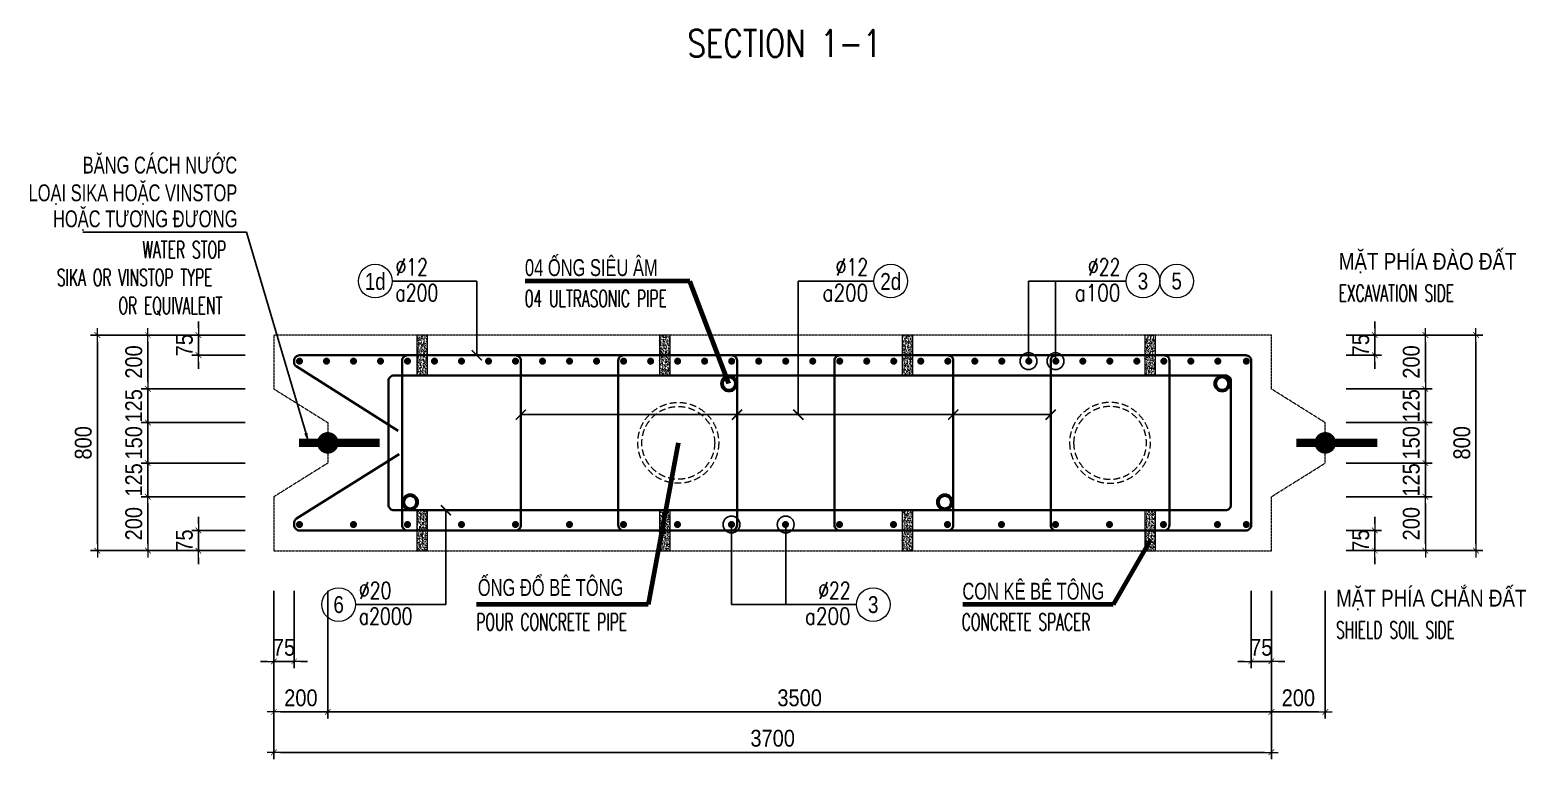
# Model space of a CAD drawing. Header units: millimetres. Extents: x -642477 to 1168880, y -27982 to 330379.
# Drawn here: x 1018572 to 1035221, y 84914 to 93030 of the extents above; entities that cross this region are included whole.
import ezdxf
from ezdxf.enums import TextEntityAlignment as Align

# ---------------------------------------------------------------- set-up
doc = ezdxf.new("R2010")
doc.units = ezdxf.units.MM
doc.linetypes.add('HIDDEN', pattern=[0.375, 0.25, -0.125])
doc.linetypes.add('HIDDEN2', pattern=[4.7625, 3.175, -1.5875])
doc.layers.get('0').update_dxf_attribs({"lineweight": 20})
doc.layers.get('Defpoints').update_dxf_attribs({"color": 151, "lineweight": 9})
for name, color, linetype, lineweight in [('NDC_S_BEAM', 3, 'HIDDEN2', 20), ('NDC_S_BREAK-LINE', 1, 'Continuous', 15), ('NDC_S_DIAPHGRAM WALL', 3, 'Continuous', 20), ('NDC_S_DIM', 1, 'Continuous', 15), ('NDC_S_ENG TITLE', 3, 'Continuous', 20), ('NDC_S_HATCH MATERIAL', 8, 'Continuous', 13), ('NDC_S_LEADER', 1, 'Continuous', 15), ('NDC_S_LEVEL TEXT', 7, 'Continuous', 20), ('NDC_S_REBAR', 4, 'Continuous', 35), ('NDC_S_VN TEXT', 7, 'Continuous', 20)]:
    doc.layers.add(name, color=color, linetype=linetype, lineweight=lineweight)
doc.layers.add('NDC_S_REBAR DES.', color=2, linetype='Continuous')
doc.styles.add('ARIAL', font='arial.ttf', dxfattribs={"width": 0.8})
doc.styles.add('NDC_ARIAL', font='arial.ttf', dxfattribs={"width": 0.85})
doc.styles.add('NDC_DIM', font='', dxfattribs={"width": 0.75})
doc.styles.add('NDC_EN TXT', font='romans.shx', dxfattribs={"width": 0.8})
doc.styles.get('NDC_DIM').set_extended_font_data('Dotum')
doc.dimstyles.new('A1-NDC-1-25 (x3)', dxfattribs={"dimscale": 75, "dimtxt": 2.5, "dimasz": 1, "dimexe": 1, "dimexo": 0, "dimgap": 0.8, "dimtad": 1, "dimdec": 0, "dimlfac": 0.333333, "dimdsep": 46, "dimtxsty": 'NDC_ARIAL', "dimblk": 'DIMMARK', "dimcen": 49999.938995, "dimdle": 1.5, "dimclrd": 1, "dimclre": 1, "dimclrt": 3, "dimadec": 0, "dimazin": 0, "dimtfac": 1, "dimtdec": 0, "dimtix": 1, "dimtmove": 2, "dimatfit": 3, "dimfxl": 1, "dimarcsym": 0})
doc.dimstyles.new('NDC_dim_25', dxfattribs={"dimscale": 25, "dimtxt": 2.2, "dimasz": 1.5, "dimexe": 1.5, "dimexo": 2.5, "dimgap": 1, "dimtad": 1, "dimdec": 0, "dimzin": 0, "dimdsep": 46, "dimtxsty": 'NDC_DIM', "dimblk": 'DIMMARK', "dimcen": 0.09, "dimdle": 1.2, "dimclrd": 1, "dimclre": 1, "dimclrt": 3, "dimadec": 0, "dimazin": 0, "dimtfac": 1, "dimtdec": 0, "dimtix": 1, "dimtofl": 0, "dimtmove": 0, "dimatfit": 3, "dimfxl": 6, "dimfxlon": 1, "dimtolj": 1, "dimtzin": 0, "dimarcsym": 0})

# ---------------------------------------------------------------- blocks, each defined once
blk = doc.blocks.new('DIMMARK')
at = {"layer": 'NDC_S_DIM', "color": 1}
blk.add_line((-1.5, 0), (1, 0), dxfattribs=at)
at = {"layer": 'NDC_S_DIM', "color": 2, "const_width": 0.1}
blk.add_lwpolyline([(-0.424, -0.424), (0.424, 0.424)], dxfattribs=at)
blk = doc.blocks.new('*D1604')
at = {"layer": 'Defpoints', "color": 0, "ltscale": 100, "transparency": 16777216}
for p in [(1019884, 87834), (1020967, 87834), (1020967, 87234)]:
    blk.add_point(p, dxfattribs=at)
at = {"layer": 'NDC_S_DIM', "color": 1, "lineweight": -2, "ltscale": 100, "transparency": 16777216}
for p, q in [((1020967, 87834), (1019809, 87834)), ((1019884, 87309), (1019884, 87759)), ((1020967, 87234), (1019809, 87234))]:
    blk.add_line(p, q, dxfattribs=at)
at = {"layer": 'NDC_S_DIM', "color": 1, "lineweight": -2, "ltscale": 100, "transparency": 16777216, "xscale": 75, "yscale": 75, "zscale": 75}
for p, rotation in [((1019884, 87834), 90), ((1019884, 87234), 270)]:
    blk.add_blockref('DIMMARK', p, dxfattribs=dict(at, rotation=rotation))
at = {"layer": 'NDC_S_DIM', "color": 3, "ltscale": 100, "transparency": 16777216, "insert": (1019728, 87534), "char_height": 187.5, "attachment_point": 5, "rotation": 90, "style": 'NDC_ARIAL'}
blk.add_mtext('200', dxfattribs=at)
blk = doc.blocks.new('*D1605')
at = {"layer": 'Defpoints', "color": 0, "ltscale": 100, "transparency": 16777216}
for p in [(1019884, 88209), (1020967, 88209), (1020967, 87834)]:
    blk.add_point(p, dxfattribs=at)
at = {"layer": 'NDC_S_DIM', "color": 1, "lineweight": -2, "ltscale": 100, "transparency": 16777216}
for p, q in [((1019884, 88284), (1019884, 88359)), ((1020967, 88209), (1019809, 88209)), ((1019884, 87834), (1019884, 88209)), ((1020967, 87834), (1019809, 87834)), ((1019884, 87759), (1019884, 87684))]:
    blk.add_line(p, q, dxfattribs=at)
at = {"layer": 'NDC_S_DIM', "color": 1, "lineweight": -2, "ltscale": 100, "transparency": 16777216, "xscale": 75, "yscale": 75, "zscale": 75}
for p, rotation in [((1019884, 88209), 270), ((1019884, 87834), 90)]:
    blk.add_blockref('DIMMARK', p, dxfattribs=dict(at, rotation=rotation))
at = {"layer": 'NDC_S_DIM', "color": 3, "ltscale": 100, "transparency": 16777216, "insert": (1019728, 88021), "char_height": 187.5, "attachment_point": 5, "rotation": 90, "style": 'NDC_ARIAL'}
blk.add_mtext('125', dxfattribs=at)
blk = doc.blocks.new('*D1606')
at = {"layer": 'Defpoints', "color": 0, "ltscale": 100, "transparency": 16777216}
for p in [(1019884, 88659), (1020967, 88659), (1020967, 88209)]:
    blk.add_point(p, dxfattribs=at)
at = {"layer": 'NDC_S_DIM', "color": 1, "lineweight": -2, "ltscale": 100, "transparency": 16777216}
for p, q in [((1019884, 88734), (1019884, 88809)), ((1020967, 88659), (1019809, 88659)), ((1019884, 88209), (1019884, 88659)), ((1020967, 88209), (1019809, 88209)), ((1019884, 88134), (1019884, 88059))]:
    blk.add_line(p, q, dxfattribs=at)
at = {"layer": 'NDC_S_DIM', "color": 1, "lineweight": -2, "ltscale": 100, "transparency": 16777216, "xscale": 75, "yscale": 75, "zscale": 75}
for p, rotation in [((1019884, 88659), 270), ((1019884, 88209), 90)]:
    blk.add_blockref('DIMMARK', p, dxfattribs=dict(at, rotation=rotation))
at = {"layer": 'NDC_S_DIM', "color": 3, "ltscale": 100, "transparency": 16777216, "insert": (1019728, 88434), "char_height": 187.5, "attachment_point": 5, "rotation": 90, "style": 'NDC_ARIAL'}
blk.add_mtext('150', dxfattribs=at)
blk = doc.blocks.new('*D1607')
at = {"layer": 'Defpoints', "color": 0, "ltscale": 100, "transparency": 16777216}
for p in [(1019884, 89034), (1020967, 89034), (1020967, 88659)]:
    blk.add_point(p, dxfattribs=at)
at = {"layer": 'NDC_S_DIM', "color": 1, "lineweight": -2, "ltscale": 100, "transparency": 16777216}
for p, q in [((1019884, 89109), (1019884, 89184)), ((1020967, 89034), (1019809, 89034)), ((1019884, 88659), (1019884, 89034)), ((1020967, 88659), (1019809, 88659)), ((1019884, 88584), (1019884, 88509))]:
    blk.add_line(p, q, dxfattribs=at)
at = {"layer": 'NDC_S_DIM', "color": 1, "lineweight": -2, "ltscale": 100, "transparency": 16777216, "xscale": 75, "yscale": 75, "zscale": 75}
for p, rotation in [((1019884, 89034), 270), ((1019884, 88659), 90)]:
    blk.add_blockref('DIMMARK', p, dxfattribs=dict(at, rotation=rotation))
at = {"layer": 'NDC_S_DIM', "color": 3, "ltscale": 100, "transparency": 16777216, "insert": (1019728, 88846), "char_height": 187.5, "attachment_point": 5, "rotation": 90, "style": 'NDC_ARIAL'}
blk.add_mtext('125', dxfattribs=at)
blk = doc.blocks.new('*D1608')
at = {"layer": 'Defpoints', "color": 0, "ltscale": 100, "transparency": 16777216}
for p in [(1019884, 89634), (1020967, 89634), (1020967, 89034)]:
    blk.add_point(p, dxfattribs=at)
at = {"layer": 'NDC_S_DIM', "color": 1, "lineweight": -2, "ltscale": 100, "transparency": 16777216}
for p, q in [((1020967, 89634), (1019809, 89634)), ((1019884, 89109), (1019884, 89559)), ((1020967, 89034), (1019809, 89034))]:
    blk.add_line(p, q, dxfattribs=at)
at = {"layer": 'NDC_S_DIM', "color": 1, "lineweight": -2, "ltscale": 100, "transparency": 16777216, "xscale": 75, "yscale": 75, "zscale": 75}
for p, rotation in [((1019884, 89634), 90), ((1019884, 89034), 270)]:
    blk.add_blockref('DIMMARK', p, dxfattribs=dict(at, rotation=rotation))
at = {"layer": 'NDC_S_DIM', "color": 3, "ltscale": 100, "transparency": 16777216, "insert": (1019728, 89334), "char_height": 187.5, "attachment_point": 5, "rotation": 90, "style": 'NDC_ARIAL'}
blk.add_mtext('200', dxfattribs=at)
blk = doc.blocks.new('*D1609')
at = {"layer": 'Defpoints', "color": 0, "ltscale": 100, "transparency": 16777216}
for p in [(1019322, 89634), (1020967, 89634), (1020967, 87234)]:
    blk.add_point(p, dxfattribs=at)
at = {"layer": 'NDC_S_DIM', "color": 1, "lineweight": -2, "ltscale": 100, "transparency": 16777216}
for p, q in [((1020967, 89634), (1019247, 89634)), ((1019322, 87309), (1019322, 89559)), ((1020967, 87234), (1019247, 87234))]:
    blk.add_line(p, q, dxfattribs=at)
at = {"layer": 'NDC_S_DIM', "color": 1, "lineweight": -2, "ltscale": 100, "transparency": 16777216, "xscale": 75, "yscale": 75, "zscale": 75}
for p, rotation in [((1019322, 89634), 90), ((1019322, 87234), 270)]:
    blk.add_blockref('DIMMARK', p, dxfattribs=dict(at, rotation=rotation))
at = {"layer": 'NDC_S_DIM', "color": 3, "ltscale": 100, "transparency": 16777216, "insert": (1019166, 88434), "char_height": 187.5, "attachment_point": 5, "rotation": 90, "style": 'NDC_ARIAL'}
blk.add_mtext('800', dxfattribs=at)
blk = doc.blocks.new('*D1610')
at = {"layer": 'Defpoints', "color": 0, "ltscale": 100, "transparency": 16777216}
for p in [(1020447, 87459), (1020967, 87459), (1020967, 87234)]:
    blk.add_point(p, dxfattribs=at)
at = {"layer": 'NDC_S_DIM', "color": 1, "lineweight": -2, "ltscale": 100, "transparency": 16777216}
for p, q in [((1020447, 87534), (1020447, 87609)), ((1020967, 87459), (1020372, 87459)), ((1020447, 87234), (1020447, 87459)), ((1020967, 87234), (1020372, 87234)), ((1020447, 87159), (1020447, 87084))]:
    blk.add_line(p, q, dxfattribs=at)
at = {"layer": 'NDC_S_DIM', "color": 1, "lineweight": -2, "ltscale": 100, "transparency": 16777216, "xscale": 75, "yscale": 75, "zscale": 75}
for p, rotation in [((1020447, 87459), 270), ((1020447, 87234), 90)]:
    blk.add_blockref('DIMMARK', p, dxfattribs=dict(at, rotation=rotation))
at = {"layer": 'NDC_S_DIM', "color": 3, "ltscale": 100, "transparency": 16777216, "insert": (1020291, 87346), "char_height": 187.5, "attachment_point": 5, "rotation": 90, "style": 'NDC_ARIAL'}
blk.add_mtext('75', dxfattribs=at)
blk = doc.blocks.new('*D1611')
at = {"layer": 'Defpoints', "color": 0, "ltscale": 100, "transparency": 16777216}
for p in [(1020447, 89634), (1020967, 89634), (1020967, 89409)]:
    blk.add_point(p, dxfattribs=at)
at = {"layer": 'NDC_S_DIM', "color": 1, "lineweight": -2, "ltscale": 100, "transparency": 16777216}
for p, q in [((1020447, 89709), (1020447, 89784)), ((1020967, 89634), (1020372, 89634)), ((1020447, 89409), (1020447, 89634)), ((1020967, 89409), (1020372, 89409)), ((1020447, 89334), (1020447, 89259))]:
    blk.add_line(p, q, dxfattribs=at)
at = {"layer": 'NDC_S_DIM', "color": 1, "lineweight": -2, "ltscale": 100, "transparency": 16777216, "xscale": 75, "yscale": 75, "zscale": 75}
for p, rotation in [((1020447, 89634), 270), ((1020447, 89409), 90)]:
    blk.add_blockref('DIMMARK', p, dxfattribs=dict(at, rotation=rotation))
at = {"layer": 'NDC_S_DIM', "color": 3, "ltscale": 100, "transparency": 16777216, "insert": (1020291, 89521), "char_height": 187.5, "attachment_point": 5, "rotation": 90, "style": 'NDC_ARIAL'}
blk.add_mtext('75', dxfattribs=at)
blk = doc.blocks.new('Ong sieu am')
at = {"layer": 'NDC_S_HATCH MATERIAL'}
h = blk.add_hatch(dxfattribs=at)
h.set_pattern_fill('ANSI31', color=256, scale=20)
h.set_pattern_definition([(45, (0, 0), (-1.76776695, 1.76776695), [])])
h.paths.add_polyline_path([(-7119.3, 51158.9, 1), (-7179.3, 51158.9, 1)])
h.paths.add_polyline_path([(-7171.3, 51158.9, -1), (-7127.3, 51158.9, -1)], flags=16)
at = {"layer": 'NDC_S_REBAR DES.'}
for radius in [30, 22]:
    blk.add_circle((-7149.3, 51158.9), radius, dxfattribs=at)
blk = doc.blocks.new('ong do BT')
at = {"layer": 'NDC_S_HATCH MATERIAL', "linetype": 'HIDDEN', "ltscale": 100}
for radius in [150, 135]:
    blk.add_circle((-6323.7, 51237.8), radius, dxfattribs=at)
blk = doc.blocks.new('*D1612')
at = {"layer": 'Defpoints', "color": 0, "ltscale": 100, "transparency": 16777216}
for p in [(1033218, 87834), (1034100, 87834), (1033218, 87234)]:
    blk.add_point(p, dxfattribs=at)
at = {"layer": 'NDC_S_DIM', "color": 1, "lineweight": -2, "ltscale": 100, "transparency": 16777216}
for p, q in [((1033218, 87834), (1034175, 87834)), ((1034100, 87309), (1034100, 87759)), ((1033218, 87234), (1034175, 87234))]:
    blk.add_line(p, q, dxfattribs=at)
at = {"layer": 'NDC_S_DIM', "color": 1, "lineweight": -2, "ltscale": 100, "transparency": 16777216, "xscale": 75, "yscale": 75, "zscale": 75}
for p, rotation in [((1034100, 87834), 90), ((1034100, 87234), 270)]:
    blk.add_blockref('DIMMARK', p, dxfattribs=dict(at, rotation=rotation))
at = {"layer": 'NDC_S_DIM', "color": 3, "ltscale": 100, "transparency": 16777216, "insert": (1033944, 87534), "char_height": 187.5, "attachment_point": 5, "rotation": 90, "style": 'NDC_ARIAL'}
blk.add_mtext('200', dxfattribs=at)
blk = doc.blocks.new('*D1613')
at = {"layer": 'Defpoints', "color": 0, "ltscale": 100, "transparency": 16777216}
for p in [(1033218, 88209), (1034100, 88209), (1033218, 87834)]:
    blk.add_point(p, dxfattribs=at)
at = {"layer": 'NDC_S_DIM', "color": 1, "lineweight": -2, "ltscale": 100, "transparency": 16777216}
for p, q in [((1034100, 88284), (1034100, 88359)), ((1033218, 88209), (1034175, 88209)), ((1034100, 87834), (1034100, 88209)), ((1033218, 87834), (1034175, 87834)), ((1034100, 87759), (1034100, 87684))]:
    blk.add_line(p, q, dxfattribs=at)
at = {"layer": 'NDC_S_DIM', "color": 1, "lineweight": -2, "ltscale": 100, "transparency": 16777216, "xscale": 75, "yscale": 75, "zscale": 75}
for p, rotation in [((1034100, 88209), 270), ((1034100, 87834), 90)]:
    blk.add_blockref('DIMMARK', p, dxfattribs=dict(at, rotation=rotation))
at = {"layer": 'NDC_S_DIM', "color": 3, "ltscale": 100, "transparency": 16777216, "insert": (1033944, 88021), "char_height": 187.5, "attachment_point": 5, "rotation": 90, "style": 'NDC_ARIAL'}
blk.add_mtext('125', dxfattribs=at)
blk = doc.blocks.new('*D1614')
at = {"layer": 'Defpoints', "color": 0, "ltscale": 100, "transparency": 16777216}
for p in [(1033218, 88659), (1034100, 88659), (1033218, 88209)]:
    blk.add_point(p, dxfattribs=at)
at = {"layer": 'NDC_S_DIM', "color": 1, "lineweight": -2, "ltscale": 100, "transparency": 16777216}
for p, q in [((1034100, 88734), (1034100, 88809)), ((1033218, 88659), (1034175, 88659)), ((1034100, 88209), (1034100, 88659)), ((1033218, 88209), (1034175, 88209)), ((1034100, 88134), (1034100, 88059))]:
    blk.add_line(p, q, dxfattribs=at)
at = {"layer": 'NDC_S_DIM', "color": 1, "lineweight": -2, "ltscale": 100, "transparency": 16777216, "xscale": 75, "yscale": 75, "zscale": 75}
for p, rotation in [((1034100, 88659), 270), ((1034100, 88209), 90)]:
    blk.add_blockref('DIMMARK', p, dxfattribs=dict(at, rotation=rotation))
at = {"layer": 'NDC_S_DIM', "color": 3, "ltscale": 100, "transparency": 16777216, "insert": (1033944, 88434), "char_height": 187.5, "attachment_point": 5, "rotation": 90, "style": 'NDC_ARIAL'}
blk.add_mtext('150', dxfattribs=at)
blk = doc.blocks.new('*D1615')
at = {"layer": 'Defpoints', "color": 0, "ltscale": 100, "transparency": 16777216}
for p in [(1033218, 89034), (1034100, 89034), (1033218, 88659)]:
    blk.add_point(p, dxfattribs=at)
at = {"layer": 'NDC_S_DIM', "color": 1, "lineweight": -2, "ltscale": 100, "transparency": 16777216}
for p, q in [((1034100, 89109), (1034100, 89184)), ((1033218, 89034), (1034175, 89034)), ((1034100, 88659), (1034100, 89034)), ((1033218, 88659), (1034175, 88659)), ((1034100, 88584), (1034100, 88509))]:
    blk.add_line(p, q, dxfattribs=at)
at = {"layer": 'NDC_S_DIM', "color": 1, "lineweight": -2, "ltscale": 100, "transparency": 16777216, "xscale": 75, "yscale": 75, "zscale": 75}
for p, rotation in [((1034100, 89034), 270), ((1034100, 88659), 90)]:
    blk.add_blockref('DIMMARK', p, dxfattribs=dict(at, rotation=rotation))
at = {"layer": 'NDC_S_DIM', "color": 3, "ltscale": 100, "transparency": 16777216, "insert": (1033944, 88846), "char_height": 187.5, "attachment_point": 5, "rotation": 90, "style": 'NDC_ARIAL'}
blk.add_mtext('125', dxfattribs=at)
blk = doc.blocks.new('*D1616')
at = {"layer": 'Defpoints', "color": 0, "ltscale": 100, "transparency": 16777216}
for p in [(1033218, 89634), (1034100, 89634), (1033218, 89034)]:
    blk.add_point(p, dxfattribs=at)
at = {"layer": 'NDC_S_DIM', "color": 1, "lineweight": -2, "ltscale": 100, "transparency": 16777216}
for p, q in [((1033218, 89634), (1034175, 89634)), ((1034100, 89109), (1034100, 89559)), ((1033218, 89034), (1034175, 89034))]:
    blk.add_line(p, q, dxfattribs=at)
at = {"layer": 'NDC_S_DIM', "color": 1, "lineweight": -2, "ltscale": 100, "transparency": 16777216, "xscale": 75, "yscale": 75, "zscale": 75}
for p, rotation in [((1034100, 89634), 90), ((1034100, 89034), 270)]:
    blk.add_blockref('DIMMARK', p, dxfattribs=dict(at, rotation=rotation))
at = {"layer": 'NDC_S_DIM', "color": 3, "ltscale": 100, "transparency": 16777216, "insert": (1033944, 89334), "char_height": 187.5, "attachment_point": 5, "rotation": 90, "style": 'NDC_ARIAL'}
blk.add_mtext('200', dxfattribs=at)
blk = doc.blocks.new('*D1617')
at = {"layer": 'Defpoints', "color": 0, "ltscale": 100, "transparency": 16777216}
for p in [(1033218, 89634), (1034663, 89634), (1033218, 87234)]:
    blk.add_point(p, dxfattribs=at)
at = {"layer": 'NDC_S_DIM', "color": 1, "lineweight": -2, "ltscale": 100, "transparency": 16777216}
for p, q in [((1033218, 89634), (1034738, 89634)), ((1034663, 87309), (1034663, 89559)), ((1033218, 87234), (1034738, 87234))]:
    blk.add_line(p, q, dxfattribs=at)
at = {"layer": 'NDC_S_DIM', "color": 1, "lineweight": -2, "ltscale": 100, "transparency": 16777216, "xscale": 75, "yscale": 75, "zscale": 75}
for p, rotation in [((1034663, 89634), 90), ((1034663, 87234), 270)]:
    blk.add_blockref('DIMMARK', p, dxfattribs=dict(at, rotation=rotation))
at = {"layer": 'NDC_S_DIM', "color": 3, "ltscale": 100, "transparency": 16777216, "insert": (1034507, 88434), "char_height": 187.5, "attachment_point": 5, "rotation": 90, "style": 'NDC_ARIAL'}
blk.add_mtext('800', dxfattribs=at)
blk = doc.blocks.new('*D1618')
at = {"layer": 'Defpoints', "color": 0, "ltscale": 100, "transparency": 16777216}
for p in [(1033218, 87459), (1033538, 87459), (1033218, 87234)]:
    blk.add_point(p, dxfattribs=at)
at = {"layer": 'NDC_S_DIM', "color": 1, "lineweight": -2, "ltscale": 100, "transparency": 16777216}
for p, q in [((1033538, 87534), (1033538, 87609)), ((1033218, 87459), (1033613, 87459)), ((1033538, 87234), (1033538, 87459)), ((1033218, 87234), (1033613, 87234)), ((1033538, 87159), (1033538, 87084))]:
    blk.add_line(p, q, dxfattribs=at)
at = {"layer": 'NDC_S_DIM', "color": 1, "lineweight": -2, "ltscale": 100, "transparency": 16777216, "xscale": 75, "yscale": 75, "zscale": 75}
for p, rotation in [((1033538, 87459), 270), ((1033538, 87234), 90)]:
    blk.add_blockref('DIMMARK', p, dxfattribs=dict(at, rotation=rotation))
at = {"layer": 'NDC_S_DIM', "color": 3, "ltscale": 100, "transparency": 16777216, "insert": (1033382, 87346), "char_height": 187.5, "attachment_point": 5, "rotation": 90, "style": 'NDC_ARIAL'}
blk.add_mtext('75', dxfattribs=at)
blk = doc.blocks.new('*D1619')
at = {"layer": 'Defpoints', "color": 0, "ltscale": 100, "transparency": 16777216}
for p in [(1033218, 89634), (1033538, 89634), (1033218, 89409)]:
    blk.add_point(p, dxfattribs=at)
at = {"layer": 'NDC_S_DIM', "color": 1, "lineweight": -2, "ltscale": 100, "transparency": 16777216}
for p, q in [((1033538, 89709), (1033538, 89784)), ((1033218, 89634), (1033613, 89634)), ((1033538, 89409), (1033538, 89634)), ((1033218, 89409), (1033613, 89409)), ((1033538, 89334), (1033538, 89259))]:
    blk.add_line(p, q, dxfattribs=at)
at = {"layer": 'NDC_S_DIM', "color": 1, "lineweight": -2, "ltscale": 100, "transparency": 16777216, "xscale": 75, "yscale": 75, "zscale": 75}
for p, rotation in [((1033538, 89634), 270), ((1033538, 89409), 90)]:
    blk.add_blockref('DIMMARK', p, dxfattribs=dict(at, rotation=rotation))
at = {"layer": 'NDC_S_DIM', "color": 3, "ltscale": 100, "transparency": 16777216, "insert": (1033382, 89521), "char_height": 187.5, "attachment_point": 5, "rotation": 90, "style": 'NDC_ARIAL'}
blk.add_mtext('75', dxfattribs=at)
blk = doc.blocks.new('*D1620')
at = {"layer": 'Defpoints', "color": 0, "ltscale": 100, "transparency": 16777216}
for p in [(1021287, 86787), (1021512, 86787), (1021512, 86002)]:
    blk.add_point(p, dxfattribs=at)
at = {"layer": 'NDC_S_DIM', "color": 1, "lineweight": -2, "ltscale": 100, "transparency": 16777216}
for p, q in [((1021287, 86787), (1021287, 85927)), ((1021512, 86787), (1021512, 85927)), ((1021212, 86002), (1021137, 86002)), ((1021287, 86002), (1021512, 86002)), ((1021587, 86002), (1021662, 86002))]:
    blk.add_line(p, q, dxfattribs=at)
at = {"layer": 'NDC_S_DIM', "color": 1, "lineweight": -2, "ltscale": 100, "transparency": 16777216, "xscale": 75, "yscale": 75, "zscale": 75}
blk.add_blockref('DIMMARK', (1021287, 86002), dxfattribs=at)
at = {"layer": 'NDC_S_DIM', "color": 1, "lineweight": -2, "ltscale": 100, "transparency": 16777216, "xscale": 75, "yscale": 75, "zscale": 75, "rotation": 180}
blk.add_blockref('DIMMARK', (1021512, 86002), dxfattribs=at)
at = {"layer": 'NDC_S_DIM', "color": 3, "ltscale": 100, "transparency": 16777216, "insert": (1021399, 86157), "char_height": 187.5, "attachment_point": 5, "style": 'NDC_ARIAL'}
blk.add_mtext('75', dxfattribs=at)
blk = doc.blocks.new('*D1621')
at = {"layer": 'Defpoints', "color": 0, "ltscale": 100, "transparency": 16777216}
for p in [(1032162, 86787), (1032387, 86787), (1032387, 86002)]:
    blk.add_point(p, dxfattribs=at)
at = {"layer": 'NDC_S_DIM', "color": 1, "lineweight": -2, "ltscale": 100, "transparency": 16777216}
for p, q in [((1032162, 86787), (1032162, 85927)), ((1032387, 86787), (1032387, 85927)), ((1032087, 86002), (1032012, 86002)), ((1032162, 86002), (1032387, 86002)), ((1032462, 86002), (1032537, 86002))]:
    blk.add_line(p, q, dxfattribs=at)
at = {"layer": 'NDC_S_DIM', "color": 1, "lineweight": -2, "ltscale": 100, "transparency": 16777216, "xscale": 75, "yscale": 75, "zscale": 75}
blk.add_blockref('DIMMARK', (1032162, 86002), dxfattribs=at)
at = {"layer": 'NDC_S_DIM', "color": 1, "lineweight": -2, "ltscale": 100, "transparency": 16777216, "xscale": 75, "yscale": 75, "zscale": 75, "rotation": 180}
blk.add_blockref('DIMMARK', (1032387, 86002), dxfattribs=at)
at = {"layer": 'NDC_S_DIM', "color": 3, "ltscale": 100, "transparency": 16777216, "insert": (1032274, 86157), "char_height": 187.5, "attachment_point": 5, "style": 'NDC_ARIAL'}
blk.add_mtext('75', dxfattribs=at)
blk = doc.blocks.new('*D1622')
at = {"layer": 'Defpoints', "color": 0, "ltscale": 100, "transparency": 16777216}
for p in [(1021287, 86787), (1021887, 86787), (1021887, 85439)]:
    blk.add_point(p, dxfattribs=at)
at = {"layer": 'NDC_S_DIM', "color": 1, "lineweight": -2, "ltscale": 100, "transparency": 16777216}
for p, q in [((1021287, 86787), (1021287, 85364)), ((1021887, 86787), (1021887, 85364)), ((1021362, 85439), (1021812, 85439))]:
    blk.add_line(p, q, dxfattribs=at)
at = {"layer": 'NDC_S_DIM', "color": 1, "lineweight": -2, "ltscale": 100, "transparency": 16777216, "xscale": 75, "yscale": 75, "zscale": 75, "rotation": 180}
blk.add_blockref('DIMMARK', (1021287, 85439), dxfattribs=at)
at = {"layer": 'NDC_S_DIM', "color": 1, "lineweight": -2, "ltscale": 100, "transparency": 16777216, "xscale": 75, "yscale": 75, "zscale": 75}
blk.add_blockref('DIMMARK', (1021887, 85439), dxfattribs=at)
at = {"layer": 'NDC_S_DIM', "color": 3, "ltscale": 100, "transparency": 16777216, "insert": (1021587, 85595), "char_height": 187.5, "attachment_point": 5, "style": 'NDC_ARIAL'}
blk.add_mtext('200', dxfattribs=at)
blk = doc.blocks.new('*D1623')
at = {"layer": 'Defpoints', "color": 0, "ltscale": 100, "transparency": 16777216}
for p in [(1021887, 86787), (1032387, 86787), (1032387, 85439)]:
    blk.add_point(p, dxfattribs=at)
at = {"layer": 'NDC_S_DIM', "color": 1, "lineweight": -2, "ltscale": 100, "transparency": 16777216}
for p, q in [((1021887, 86787), (1021887, 85364)), ((1032387, 86787), (1032387, 85364)), ((1021962, 85439), (1032312, 85439))]:
    blk.add_line(p, q, dxfattribs=at)
at = {"layer": 'NDC_S_DIM', "color": 1, "lineweight": -2, "ltscale": 100, "transparency": 16777216, "xscale": 75, "yscale": 75, "zscale": 75, "rotation": 180}
blk.add_blockref('DIMMARK', (1021887, 85439), dxfattribs=at)
at = {"layer": 'NDC_S_DIM', "color": 1, "lineweight": -2, "ltscale": 100, "transparency": 16777216, "xscale": 75, "yscale": 75, "zscale": 75}
blk.add_blockref('DIMMARK', (1032387, 85439), dxfattribs=at)
at = {"layer": 'NDC_S_DIM', "color": 3, "ltscale": 100, "transparency": 16777216, "insert": (1027137, 85595), "char_height": 187.5, "attachment_point": 5, "style": 'NDC_ARIAL'}
blk.add_mtext('3500', dxfattribs=at)
blk = doc.blocks.new('*D1624')
at = {"layer": 'Defpoints', "color": 0, "ltscale": 100, "transparency": 16777216}
for p in [(1032387, 86787), (1032987, 86787), (1032987, 85439)]:
    blk.add_point(p, dxfattribs=at)
at = {"layer": 'NDC_S_DIM', "color": 1, "lineweight": -2, "ltscale": 100, "transparency": 16777216}
for p, q in [((1032387, 86787), (1032387, 85364)), ((1032987, 86787), (1032987, 85364)), ((1032462, 85439), (1032912, 85439))]:
    blk.add_line(p, q, dxfattribs=at)
at = {"layer": 'NDC_S_DIM', "color": 1, "lineweight": -2, "ltscale": 100, "transparency": 16777216, "xscale": 75, "yscale": 75, "zscale": 75, "rotation": 180}
blk.add_blockref('DIMMARK', (1032387, 85439), dxfattribs=at)
at = {"layer": 'NDC_S_DIM', "color": 1, "lineweight": -2, "ltscale": 100, "transparency": 16777216, "xscale": 75, "yscale": 75, "zscale": 75}
blk.add_blockref('DIMMARK', (1032987, 85439), dxfattribs=at)
at = {"layer": 'NDC_S_DIM', "color": 3, "ltscale": 100, "transparency": 16777216, "insert": (1032687, 85595), "char_height": 187.5, "attachment_point": 5, "style": 'NDC_ARIAL'}
blk.add_mtext('200', dxfattribs=at)
blk = doc.blocks.new('*D1625')
at = {"layer": 'Defpoints', "color": 0, "ltscale": 100, "transparency": 16777216}
for p in [(1021287, 86787), (1032387, 86787), (1032387, 84989)]:
    blk.add_point(p, dxfattribs=at)
at = {"layer": 'NDC_S_DIM', "color": 1, "lineweight": -2, "ltscale": 100, "transparency": 16777216}
for p, q in [((1021287, 86787), (1021287, 84914)), ((1032387, 86787), (1032387, 84914)), ((1021362, 84989), (1032312, 84989))]:
    blk.add_line(p, q, dxfattribs=at)
at = {"layer": 'NDC_S_DIM', "color": 1, "lineweight": -2, "ltscale": 100, "transparency": 16777216, "xscale": 75, "yscale": 75, "zscale": 75, "rotation": 180}
blk.add_blockref('DIMMARK', (1021287, 84989), dxfattribs=at)
at = {"layer": 'NDC_S_DIM', "color": 1, "lineweight": -2, "ltscale": 100, "transparency": 16777216, "xscale": 75, "yscale": 75, "zscale": 75}
blk.add_blockref('DIMMARK', (1032387, 84989), dxfattribs=at)
at = {"layer": 'NDC_S_DIM', "color": 3, "ltscale": 100, "transparency": 16777216, "insert": (1026837, 85145), "char_height": 187.5, "attachment_point": 5, "style": 'NDC_ARIAL'}
blk.add_mtext('3700', dxfattribs=at)
blk = doc.blocks.new('con ke BT')
at = {"layer": 'NDC_S_HATCH MATERIAL'}
h = blk.add_hatch(dxfattribs=at)
h.set_pattern_fill('AR-CONC', color=256, scale=2)
h.set_pattern_definition([(50, (0, 0), (14.3452037, -1.2550427), [1.5, -16.5]), (355, (0, 0), (-2.7750267, 15.0438427), [1.2, -13.2]), (100.451444, (1.195, -0.105), (11.570177, 13.7888), [1.274804, -14.0228422]), (46.1842, (0, 4), (21.3448266, -3.3103856), [2.25, -24.75]), (96.635635, (1.779, 3.724), (18.693239, 19.482372), [1.912207, -21.034275]), (351.184164, (0, 4), (18.693239, 19.482372), [1.8, -19.8]), (21, (2, 3), (11.938141, -8.0523778), [1.5, -16.5]), (326, (2, 3), (4.8663066, 14.503001), [1.2, -13.2]), (71.451445, (2.995, 2.329), (16.8044475, 6.450623), [1.274804, -14.0228422]), (37.5, (0, 0), (0.2431971, 6.6578771), [0, -13.04, 0, -13.4, 0, -13.25]), (7.5, (0, 0), (5.2613907, 7.8882342), [0, -7.64, 0, -12.74, 0, -5.05]), (327.5, (-4.46, 0), (10.6764487, -0.45109743), [0, -5, 0, -15.6, 0, -20.7]), (317.5, (-6.46, 0), (11.6637234, 2.0020996), [0, -6.5, 0, -10.36, 0, -14.7])])
h.paths.add_polyline_path([(-7076.9, 51430.9), (-7116.9, 51430.9), (-7116.9, 51280.9), (-7076.9, 51280.9)])
at = {"layer": 'NDC_S_BREAK-LINE'}
blk.add_lwpolyline([(-7116.9, 51430.9), (-7116.9, 51280.9), (-7076.9, 51280.9), (-7076.9, 51430.9)], close=True, dxfattribs=at)
blk = doc.blocks.new('*U1536')
at = {"layer": 'NDC_S_LEADER', "xscale": 3, "yscale": 3, "zscale": 3}
blk.add_blockref('con ke BT', (21291, -154068), dxfattribs=at)
blk = doc.blocks.new('*U1537')
at = {"layer": 'NDC_S_DIM', "color": 0, "linetype": 'ByBlock', "lineweight": -2, "transparency": 16777216}
for p in [(0, 0), (2700, 0), (5400, 0), (8100, 0)]:
    blk.add_blockref('*U1536', p, dxfattribs=at)
blk = doc.blocks.new('*U1538')
at = {"layer": 'NDC_S_LEADER', "xscale": 3, "yscale": 3, "zscale": 3}
blk.add_blockref('con ke BT', (21291, -154068), dxfattribs=at)
blk = doc.blocks.new('*U1539')
at = {"layer": 'NDC_S_DIM', "color": 0, "linetype": 'ByBlock', "lineweight": -2, "transparency": 16777216}
for p in [(0, 0), (2700, 0), (5400, 0), (8100, 0)]:
    blk.add_blockref('*U1538', p, dxfattribs=at)
blk = doc.blocks.new('*U367')
blk.add_circle((-2.5, 0), 2.5)
at = {"layer": 'NDC_S_VN TEXT', "color": 3, "style": 'NDC_EN TXT', "width": 0.75}
for tag, p in [('DK1', (0.5, 0.85)), ('KC1', (0.5, -2.97))]:
    blk.add_attdef(tag, p, '', height=2.5, dxfattribs=at)
at = {"layer": 'NDC_S_VN TEXT', "color": 7, "style": 'ARIAL', "width": 0.8}
blk.add_attdef('SH2', text='', height=2.5, dxfattribs=at).set_placement((-2.5, 0), align=Align.MIDDLE)
blk = doc.blocks.new('*U366')
blk.add_circle((2.5, 0), 2.5)
at = {"layer": 'NDC_S_VN TEXT', "color": 3, "style": 'NDC_EN TXT'}
for tag, width, p in [('DK2', 0.75, (-0.85, 0.85)), ('KC2', 0.8, (-0.85, -2.97))]:
    blk.add_attdef(tag, text='', height=2.5, dxfattribs=dict(at, width=width)).set_placement(p, align=Align.RIGHT)
at = {"layer": 'NDC_S_VN TEXT', "color": 7, "style": 'ARIAL', "width": 0.8}
blk.add_attdef('SH3', text='', height=2.5, dxfattribs=at).set_placement((2.5, 0), align=Align.MIDDLE)
blk = doc.blocks.new('kata_block_THEP')
at = {"layer": 'NDC_S_REBAR', "color": 0}
for p, q in [((-0.5, 0), (0.5, 0)), ((-0.35, 0.35), (0.35, -0.35)), ((0.35, 0.35), (-0.35, -0.35)), ((0, 0.5), (0, -0.5))]:
    blk.add_line(p, q, dxfattribs=at)
at = {"layer": 'NDC_S_REBAR', "color": 0, "const_width": 0.0833}
blk.add_lwpolyline([(-0.5, 0, 1), (0.5, 0, 1), (-0.5, 0, 1)], format="xyb", dxfattribs=at)
blk = doc.blocks.new('*U1554')
at = {"layer": 'NDC_S_REBAR', "ltscale": 80, "xscale": 72, "yscale": 72, "zscale": 72}
blk.add_blockref('kata_block_THEP', (0, 0), dxfattribs=at)
blk = doc.blocks.new('*U1555')
at = {"layer": 'NDC_S_LEVEL TEXT', "color": 0, "linetype": 'ByBlock', "lineweight": -2, "transparency": 16777216}
for p in [(0, 0), (600.9, 0), (1201.8, 0), (1802.7, 0), (2403.6, 0), (3004.5, 0), (3605.4, 0), (4206.3, 0), (4807.2, 0), (5408.1, 0), (6009, 0), (6609.9, 0), (7210.8, 0), (7811.7, 0), (8412.6, 0), (9013.5, 0), (9614.4, 0), (10215.3, 0)]:
    blk.add_blockref('*U1554', p, dxfattribs=at)
blk = doc.blocks.new('*U1556')
at = {"layer": 'NDC_S_REBAR', "ltscale": 80, "xscale": 72, "yscale": 72, "zscale": 72}
blk.add_blockref('kata_block_THEP', (0, 0), dxfattribs=at)
blk = doc.blocks.new('*U1557')
at = {"layer": 'NDC_S_LEVEL TEXT', "color": 0, "linetype": 'ByBlock', "lineweight": -2, "transparency": 16777216}
for p in [(0, 0), (300.6, 0), (601.2, 0), (901.8, 0), (1202.4, 0), (1503, 0), (1803.6, 0), (2104.2, 0), (2404.8, 0), (2705.4, 0), (3006, 0), (3306.6, 0), (3607.2, 0), (3907.8, 0), (4208.4, 0), (4509, 0), (4809.6, 0), (5110.2, 0), (5410.8, 0), (5711.4, 0), (6012, 0), (6312.6, 0), (6613.2, 0), (6913.8, 0), (7214.4, 0), (7515, 0), (7815.6, 0), (8116.2, 0), (8416.8, 0), (8717.4, 0), (9018, 0), (9318.6, 0), (9619.2, 0), (9919.8, 0), (10220.4, 0)]:
    blk.add_blockref('*U1556', p, dxfattribs=at)

msp = doc.modelspace()

# ---------------------------------------------------------------- linework, layer by layer
at = {"layer": 'NDC_S_BEAM'}
msp.add_lwpolyline([(1032386.6, 87233.8), (1032386.6, 87833.8), (1032986.6, 88208.8), (1032986.6, 88658.8), (1032386.6, 89033.8), (1032386.6, 89633.8), (1021286.6, 89633.8), (1021286.6, 89033.8), (1021886.6, 88658.8), (1021886.6, 88208.8), (1021286.6, 87833.8), (1021286.6, 87233.8)], close=True, dxfattribs=at)
at = {"layer": 'NDC_S_DIAPHGRAM WALL', "ltscale": 50, "const_width": 90}
for points in [[(1021564.5, 88433.8), (1022464.5, 88433.8)], [(1032664.5, 88433.8), (1033564.5, 88433.8)]]:
    msp.add_lwpolyline(points, dxfattribs=at)
at = {"layer": 'NDC_S_DIAPHGRAM WALL', "ltscale": 50, "const_width": 120}
for points in [[(1021826.6, 88433.8, 1), (1021946.6, 88433.8, 1)], [(1032926.6, 88433.8, 1), (1033046.6, 88433.8, 1)]]:
    msp.add_lwpolyline(points, format="xyb", close=True, dxfattribs=at)
at = {"layer": 'NDC_S_DIM'}
msp.add_circle((1031332.6, 90233.8), 187.5, dxfattribs=at)
at = {"layer": 'NDC_S_REBAR'}
msp.add_lwpolyline([(1022682.2, 88308.1), (1021539.8, 87591.1, 0.2585925), (1021511.6, 87540.3), (1021511.6, 87518.8, 0.4142136), (1021571.6, 87458.8), (1032101.6, 87458.8, 0.4142136), (1032161.6, 87518.8), (1032161.6, 89348.8, 0.4142136), (1032101.6, 89408.8), (1021571.6, 89408.8, 0.4142136), (1021511.6, 89348.8), (1021511.6, 89333, 0.2239077), (1021533.4, 89286.7), (1022671, 88565.8)], format="xyb", dxfattribs=at)
for points in [[(1022773.5, 89408.8), (1023974.8, 89408.8, -0.4142136), (1024034.8, 89348.8), (1024034.8, 87518.8, -0.4142136), (1023974.8, 87458.8), (1022773.5, 87458.8, -0.4142136), (1022713.5, 87518.8), (1022713.5, 89348.8, -0.4142136)], [(1025179.5, 89408.8), (1026380.8, 89408.8, -0.4142136), (1026440.8, 89348.8), (1026440.8, 87518.8, -0.4142136), (1026380.8, 87458.8), (1025179.5, 87458.8, -0.4142136), (1025119.5, 87518.8), (1025119.5, 89348.8, -0.4142136)], [(1027585.5, 89408.8), (1028786.8, 89408.8, -0.4142136), (1028846.8, 89348.8), (1028846.8, 87518.8, -0.4142136), (1028786.8, 87458.8), (1027585.5, 87458.8, -0.4142136), (1027525.5, 87518.8), (1027525.5, 89348.8, -0.4142136)], [(1029990.9, 89408.8), (1031192.2, 89408.8, -0.4142136), (1031252.2, 89348.8), (1031252.2, 87518.8, -0.4142136), (1031192.2, 87458.8), (1029990.9, 87458.8, -0.4142136), (1029930.9, 87518.8), (1029930.9, 89348.8, -0.4142136)], [(1022621.6, 89183.8), (1031876.6, 89183.8, -0.4142136), (1031936.6, 89123.8), (1031936.6, 87743.8, -0.4142136), (1031876.6, 87683.8), (1022621.6, 87683.8, -0.4142136), (1022561.6, 87743.8), (1022561.6, 89123.8, -0.4142136)]]:
    msp.add_lwpolyline(points, format="xyb", close=True, dxfattribs=at)

# ---------------------------------------------------------------- block references
at = {"layer": 'NDC_S_DIM', "ltscale": 80, "xscale": 75, "yscale": 75, "zscale": 75}
for name, p, values in [('*U367', (1022602, 90233.8), {'SH2': '1d', 'DK1': '%%c12', 'KC1': 'a200'}), ('*U366', (1027963.8, 90233.8), {'SH3': '2d', 'DK2': '%%c12', 'KC2': 'a200'}), ('*U366', (1030770.1, 90233.8), {'SH3': '3', 'DK2': '%%c22', 'KC2': 'a100'}), ('*U367', (1022194.6, 86633.7), {'SH2': '6', 'DK1': '%%c20', 'KC1': 'a2000'}), ('*U366', (1027768.3, 86633.7), {'SH3': '3', 'DK2': '%%c22', 'KC2': 'a200'})]:
    msp.add_blockref(name, p, dxfattribs=at).add_auto_attribs(values)
at = {"layer": 'NDC_S_DIM'}
for name, p in [('*U1537', (1022936.6, 89408.8)), ('*U1539', (1022936.6, 87458.8))]:
    msp.add_blockref(name, p, dxfattribs=at)
at = {"layer": 'NDC_S_LEADER', "yscale": 3, "zscale": 3}
for name, p, xscale in [('Ong sieu am', (1047798.7, -64382.8), 3), ('Ong sieu am', (1053287.2, -64382.8), 3), ('ong do BT', (1044757.8, -65279.7), 3), ('ong do BT', (1011620.3, -65279.7), -3), ('Ong sieu am', (1044251.4, -65702.8), 3), ('Ong sieu am', (1050201.1, -65702.8), 3)]:
    msp.add_blockref(name, p, dxfattribs=dict(at, xscale=xscale))
at = {"layer": 'NDC_S_LEVEL TEXT', "extrusion": (0, 0, -1), "xscale": -1, "zscale": -1}
msp.add_blockref('*U1557', (-1021571.1, 89342.8), dxfattribs=at)
at = {"layer": 'NDC_S_LEVEL TEXT', "xscale": -1, "rotation": 180}
msp.add_blockref('*U1555', (1021571.1, 87524.8), dxfattribs=at)
at = {"layer": 'NDC_S_REBAR', "ltscale": 80, "xscale": 72, "yscale": 72, "zscale": 72}
for p in [(1032108, 89342.8), (1032108, 87524.8)]:
    msp.add_blockref('kata_block_THEP', p, dxfattribs=at)

# ---------------------------------------------------------------- texts
at = {"layer": 'NDC_S_ENG TITLE', "style": 'NDC_EN TXT', "width": 0.8}
msp.add_text('SECTION 1-1', height=300, dxfattribs=at).set_placement((1026967.3, 92880), align=Align.MIDDLE)
at = {"layer": 'NDC_S_ENG TITLE', "style": 'NDC_EN TXT', "width": 0.6}
for s, p in [('WATER STOP', (1019825.4, 90583.4)), ('SIKA OR VINSTOP TYPE', (1018871.8, 90274.7)), ('04 ULTRASONIC PIPE', (1024078.1, 90040.1)), ('EXCAVATION SIDE', (1033136.3, 90099.4)), ('OR EQUIVALENT', (1019557.5, 89961.3)), ('POUR CONCRETE PIPE', (1023539.1, 86440.1)), ('CONCRETE SPACER', (1028941.5, 86440.1)), ('SHIELD SOIL SIDE', (1033107.2, 86350.9))]:
    msp.add_text(s, height=187.5, dxfattribs=at).set_placement(p, align=Align.MIDDLE_LEFT)
at = {"layer": 'NDC_S_LEVEL TEXT', "style": 'NDC_ARIAL'}
for s, width, p in [('BĂNG CÁCH NƯỚC', 0.7, (1019159.4, 91525.5)), ('LOẠI SIKA HOẶC VINSTOP', 0.7, (1018556.7, 91216.9)), ('HOẶC TƯƠNG ĐƯƠNG', 0.7, (1018828.3, 90927.5)), ('MẶT PHÍA ĐÀO ĐẤT', 0.8, (1033136.3, 90454.1)), ('04 ỐNG SIÊU ÂM', 0.7, (1024080.6, 90384.2)), ('ỐNG ĐỔ BÊ TÔNG', 0.7, (1023555.9, 86824.2)), ('CON KÊ BÊ TÔNG', 0.7, (1028948.3, 86782.9)), ('MẶT PHÍA CHẮN ĐẤT', 0.8, (1033107.2, 86705.6))]:
    msp.add_text(s, height=187.5, dxfattribs=dict(at, width=width)).set_placement(p, align=Align.MIDDLE_LEFT)
at = {"layer": 'NDC_S_VN TEXT', "color": 7, "style": 'ARIAL', "width": 0.8}
msp.add_text('5', height=187.5, dxfattribs=at).set_placement((1031332.6, 90233.8), align=Align.MIDDLE)

# ---------------------------------------------------------------- dimensions: what is measured, and where the dimension line sits
at = {"layer": 'NDC_S_DIM', "ltscale": 100}
for base, p1, p2, picture, middle in [((1020446.5, 89633.8), (1020967.3, 89408.8), (1020967.3, 89633.8), '*D1611', (1020291.2, 89521.3)), ((1033537.5, 89633.8), (1033218.3, 89408.8), (1033218.3, 89633.8), '*D1619', (1033382.2, 89521.3)), ((1019321.5, 89633.8), (1020967.3, 87233.8), (1020967.3, 89633.8), '*D1609', (1019165.8, 88433.8)), ((1019884, 89633.8), (1020967.3, 89033.8), (1020967.3, 89633.8), '*D1608', (1019728.3, 89333.8)), ((1034100, 89633.8), (1033218.3, 89033.8), (1033218.3, 89633.8), '*D1616', (1033944.3, 89333.8)), ((1034662.5, 89633.8), (1033218.3, 87233.8), (1033218.3, 89633.8), '*D1617', (1034506.8, 88433.8)), ((1019884, 89033.8), (1020967.3, 88658.8), (1020967.3, 89033.8), '*D1607', (1019728.3, 88846.3)), ((1034100, 89033.8), (1033218.3, 88658.8), (1033218.3, 89033.8), '*D1615', (1033944.3, 88846.3)), ((1019884, 88658.8), (1020967.3, 88208.8), (1020967.3, 88658.8), '*D1606', (1019728.3, 88433.8)), ((1034100, 88658.8), (1033218.3, 88208.8), (1033218.3, 88658.8), '*D1614', (1033944.3, 88433.8)), ((1019884, 88208.8), (1020967.3, 87833.8), (1020967.3, 88208.8), '*D1605', (1019728.3, 88021.3)), ((1034100, 88208.8), (1033218.3, 87833.8), (1033218.3, 88208.8), '*D1613', (1033944.3, 88021.3)), ((1019884, 87833.8), (1020967.3, 87233.8), (1020967.3, 87833.8), '*D1604', (1019728.3, 87533.8)), ((1034100, 87833.8), (1033218.3, 87233.8), (1033218.3, 87833.8), '*D1612', (1033944.3, 87533.8)), ((1020446.5, 87458.8), (1020967.3, 87233.8), (1020967.3, 87458.8), '*D1610', (1020291.2, 87346.3)), ((1033537.5, 87458.8), (1033218.3, 87233.8), (1033218.3, 87458.8), '*D1618', (1033382.2, 87346.3))]:
    dim = msp.add_linear_dim(base=base, p1=p1, p2=p2, angle=90, dimstyle='A1-NDC-1-25 (x3)', dxfattribs=at)
    dim.commit()
    dim.dimension.update_dxf_attribs({"geometry": picture, "text_midpoint": middle})
for base, p1, p2, picture, middle in [((1021511.6, 86001.6), (1021286.6, 86787.2), (1021511.6, 86787.2), '*D1620', (1021399.1, 86156.9)), ((1021886.6, 85439.1), (1021286.6, 86787.2), (1021886.6, 86787.2), '*D1622', (1021586.6, 85594.8)), ((1032386.6, 84989.1), (1021286.6, 86787.2), (1032386.6, 86787.2), '*D1625', (1026836.6, 85144.9)), ((1032386.6, 85439.1), (1021886.6, 86787.2), (1032386.6, 86787.2), '*D1623', (1027136.6, 85594.9)), ((1032386.6, 86001.6), (1032161.6, 86787.2), (1032386.6, 86787.2), '*D1621', (1032274.1, 86156.9)), ((1032986.6, 85439.1), (1032386.6, 86787.2), (1032986.6, 86787.2), '*D1624', (1032686.6, 85594.8))]:
    dim = msp.add_linear_dim(base=base, p1=p1, p2=p2, dimstyle='A1-NDC-1-25 (x3)', dxfattribs=at)
    dim.commit()
    dim.dimension.update_dxf_attribs({"geometry": picture, "text_midpoint": middle})

# ---------------------------------------------------------------- leaders
at = {"layer": 'NDC_S_LEADER'}
for points, override in [([(1021674, 88433.8), (1020982.7, 90777.1), (1019160.3, 90777.1)], {"dimasz": 4.5}), ([(1023543.2, 89408.8), (1023543.2, 90233.8), (1022602, 90233.8)], {"dimasz": 4.5, "dimldrblk": 'ArchTick'}), ([(1026350.8, 89093.8), (1025915.2, 90233.8), (1024081.5, 90233.8)], {"dimasz": 4.5, "dimlwd": 65533}), ([(1027122.1, 88748), (1027122.1, 90233.8), (1027963.8, 90233.8)], {"dimasz": 4.5, "dimldrblk": 'ArchTick'}), ([(1029683.4, 89342.8), (1029683.4, 90233.8), (1030770.1, 90233.8)], {"dimasz": 7.5, "dimldrblk": 'DotBlank'}), ([(1029983.7, 89342.8), (1029983.7, 90233.8), (1030770.1, 90233.8)], {"dimasz": 7.5, "dimldrblk": 'DotBlank'}), ([(1024034.8, 88748), (1029808.4, 88748)], {"dimasz": 4.5, "dimldrblk": 'ArchTick'}), ([(1026440.8, 88748), (1029808.4, 88748)], {"dimasz": 4.5, "dimldrblk": 'ArchTick'}), ([(1028846.8, 88748), (1029808.4, 88748)], {"dimasz": 4.5, "dimldrblk": 'ArchTick'}), ([(1029930.9, 88748), (1029582.2, 88748)], {"dimasz": 4.5, "dimldrblk": 'ArchTick'}), ([(1025786.6, 88433.8), (1025450.2, 86633.7), (1023540, 86633.7)], {"dimasz": 4.5, "dimlwd": 65533}), ([(1023200.5, 87683.8), (1023200.5, 86633.7), (1022194.6, 86633.7)], {"dimasz": 4.5, "dimldrblk": 'ArchTick'}), ([(1026378.3, 87524.8), (1026378.3, 86633.7), (1027768.3, 86633.7)], {"dimasz": 7.5, "dimldrblk": 'DotBlank'}), ([(1026981.9, 87524.8), (1026981.9, 86633.7), (1027768.3, 86633.7)], {"dimasz": 7.5, "dimldrblk": 'DotBlank'}), ([(1031041.8, 87354.6), (1030625.8, 86633.7), (1028953.8, 86633.7)], {"dimasz": 4.5, "dimlwd": 65533})]:
    msp.add_leader(points, dimstyle='NDC_dim_25', override=override, dxfattribs=at)

doc.saveas('drawing.dxf')
